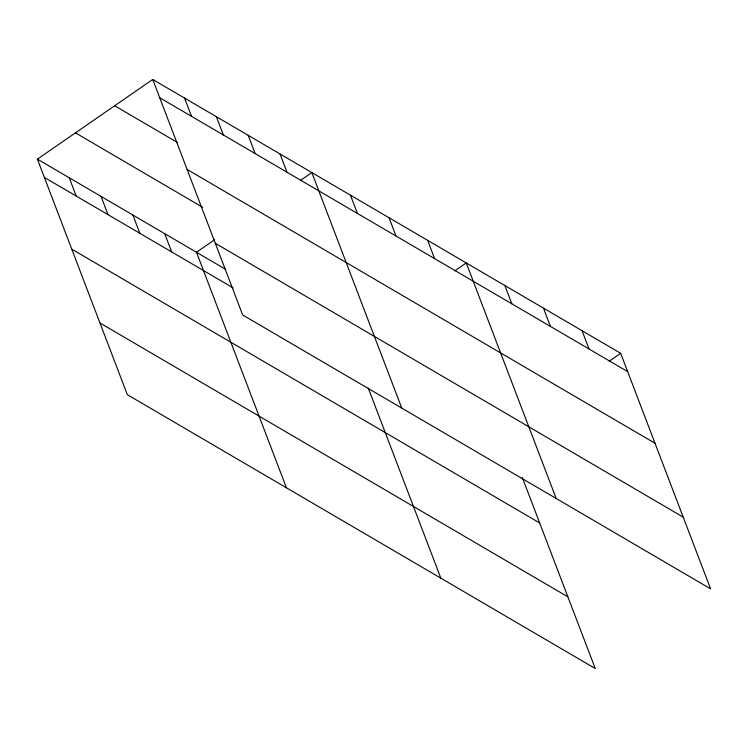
<?xml version="1.0" encoding="UTF-8"?>
<svg xmlns="http://www.w3.org/2000/svg" width="748" height="748" viewBox="0 0 748 748"><rect width="100%" height="100%" fill="white"/><g stroke="black" fill="none" stroke-linecap="round" stroke-linejoin="round"><path stroke-width="1.12" d="M522.254 477.364L595.258 668.544L127.338 394.682L37.4 159.146L152.742 79.456L620.662 353.318L710.6 588.854L242.679 314.983L152.742 79.456M214.573 239.771L196.49 252.263L286.437 487.79M300.416 180.455L311.832 172.573L401.769 408.099M454.831 270.832L466.247 262.941L556.185 498.477M609.246 361.209L620.662 353.318M159.717 97.726L627.637 371.597M114.678 105.758L177.323 142.419M187.094 169.422L655.014 443.284M75.464 132.854L202.736 207.346M215.302 243.287L683.223 517.158M37.4 159.146L225.195 269.065M44.375 177.426L233.17 287.915M71.752 249.121L539.673 522.983M99.961 322.986L567.882 596.848M582.056 330.728L589.031 348.998M543.45 308.129L550.435 326.409M504.853 285.54L511.828 303.81M427.641 240.351L434.616 258.621M389.035 217.752L396.019 236.031M350.438 195.163L357.413 213.432M280.014 153.948L286.989 172.218M368.259 388.072L440.843 578.167M248.196 135.323L255.171 153.592M216.378 116.697L223.353 134.967M184.56 98.072L191.535 116.351M164.672 233.638L171.657 251.917M132.854 215.022L139.829 233.292M101.036 196.397L108.011 214.667M69.218 177.772L76.193 196.041"/></g></svg>
